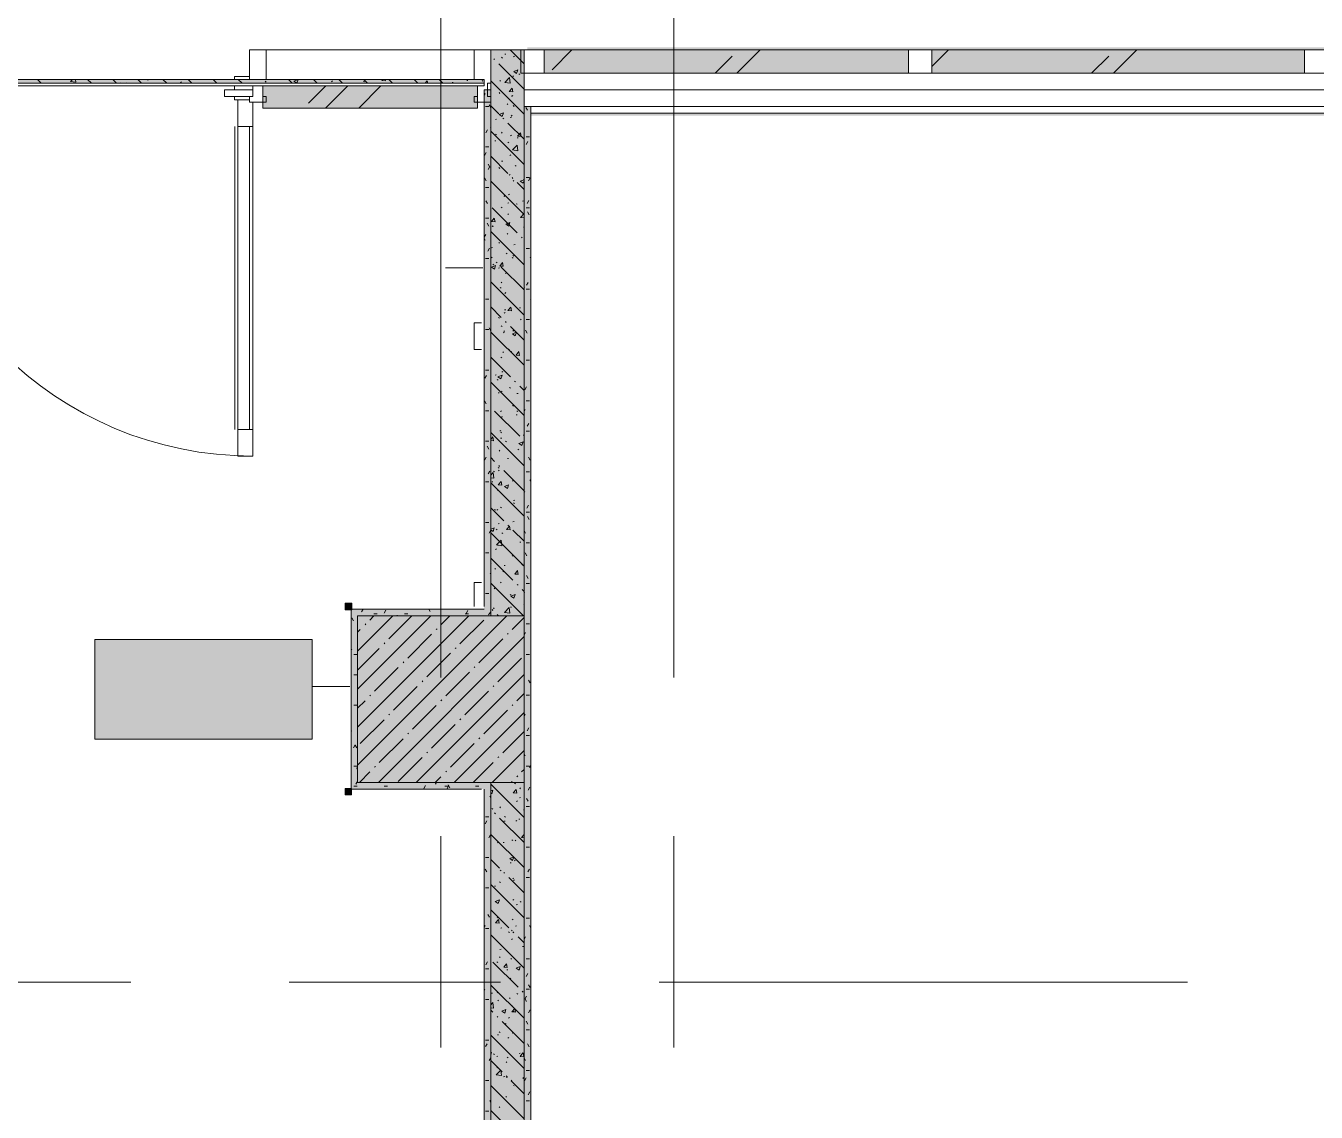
# Model space of a CAD drawing. Header units: millimetres. Extents: x -3817 to 677485, y -22715 to 103890.
# Drawn here: x 59456 to 63333, y 23671 to 26934 of the extents above; entities that cross this region are included whole.
import ezdxf

# ---------------------------------------------------------------- set-up
doc = ezdxf.new("R2010")
doc.units = ezdxf.units.MM
doc.layers.add('PDF _Геометрия', color=7, linetype='Continuous', true_color=0x1d1d1d)
doc.layers.add('PDF _Сплошная заливка', color=7, linetype='Continuous', true_color=0xffffff)

msp = doc.modelspace()

# ---------------------------------------------------------------- hatches: boundary and pattern name
at = {"layer": 'PDF _Сплошная заливка', "true_color": 0x74ba7c, "transparency": 33554559}
for points in [[(66721.3, 26861.3), (66893.3, 26861.3), (66893.3, 26869.3), (60963.3, 26869.3), (60963.3, 26861.3), (65748.3, 26861.3)], [(66883.3, 26663.3), (66883.3, 26671.3), (60973.3, 26671.3), (60973.3, 26663.3), (66721.3, 26663.3)]]:
    msp.add_hatch(color=103, dxfattribs=at).paths.add_polyline_path(points)
at = {"layer": 'PDF _Сплошная заливка', "transparency": 33554559}
h = msp.add_hatch(color=256, dxfattribs=at)
h.paths.add_polyline_path([(60853.3, 20511.3), (60953.3, 20511.3), (60953.3, 24661.3), (60853.3, 24661.3), (60853.3, 20611.3)], flags=0)
h.paths.add_polyline_path([(60853.3, 25161.3), (60953.3, 25161.3), (60953.3, 26861.3), (60853.3, 26861.3), (60853.3, 25883.8)], flags=0)
for points in [[(62108.3, 26791.4), (62108.3, 26861.3), (61013.3, 26861.3), (61013.3, 26791.4), (61526.1, 26791.4)], [(63298.3, 26791.4), (63298.3, 26861.3), (62178.3, 26861.3), (62178.3, 26791.4), (62268.2, 26791.4)], [(60833.3, 26761.3), (60833.3, 26772.6), (58393.3, 26772.6), (58393.3, 26761.3), (60783.9, 26761.3)], [(60803.3, 26686.3), (60813.3, 26686.3), (60813.3, 26753.3), (60168.3, 26753.3), (60168.3, 26686.3), (60783.9, 26686.3)], [(60833.3, 25181.3), (60853.3, 25181.3), (60853.3, 26741.3), (60833.3, 26741.3), (60833.3, 25189.3)], [(60433.3, 24661.3), (60453.3, 24661.3), (60453.3, 25181.3), (60433.3, 25181.3), (60433.3, 24753.5)], [(60853.3, 25161.3), (60853.3, 25181.3), (60453.3, 25181.3), (60453.3, 25161.3), (60783.9, 25161.3)], [(60453.3, 24661.3), (60953.3, 24661.3), (60953.3, 25161.3), (60453.3, 25161.3), (60453.3, 24753.5)], [(60453.3, 24641.3), (60833.3, 24641.3), (60833.3, 24661.3), (60433.3, 24661.3), (60433.3, 24641.3)], [(60833.3, 20631.3), (60853.3, 20631.3), (60853.3, 24661.3), (60833.3, 24661.3), (60833.3, 20639.3)]]:
    msp.add_hatch(color=256, dxfattribs=at).paths.add_polyline_path(points)

# ---------------------------------------------------------------- linework, layer by layer
at = {"layer": 'PDF _Геометрия', "color": 253, "lineweight": 9, "true_color": 0xaaaaaa}
for points in [[(60703.3, 24976), (60703.3, 26809.4), (60703.3, 29309.4)], [(61403.3, 24976), (61403.3, 26809.4), (61403.3, 29309.4)], [(60128.3, 26781.3), (60083.3, 26781.3), (60083.3, 26772.6)], [(60083.3, 26753.3), (60083.3, 26741.3)], [(60083.3, 26721.3), (60083.3, 26711.3), (60128.3, 26711.3)], [(60084.3, 25721.3), (60084.3, 26631.3)], [(60138.3, 26631.3), (60093.3, 26631.3)], [(60128.3, 25721.3), (60128.3, 26631.3)], [(60138.3, 25721.3), (60093.3, 25721.3)], [(60703.3, 23864.8), (60703.3, 24499.8)], [(61403.3, 23864.8), (61403.3, 24499.8)], [(58183.8, 24061.3), (59771.3, 24061.3)], [(60247.6, 24061.3), (60882.6, 24061.3)], [(61358.8, 24061.3), (62946.3, 24061.3)]]:
    msp.add_lwpolyline(points, dxfattribs=at)
at = {"layer": 'PDF _Геометрия', "color": 9, "lineweight": 9, "true_color": 0xc0c0c0}
for points in [[(60973.3, 26663.3), (60973.3, 26691.3), (60953.3, 26691.3), (60953.3, 20511.3), (59733.3, 20511.3), (60853.3, 20511.3), (60953.3, 20511.3), (60953.3, 26861.3), (60853.3, 26861.3), (60853.3, 25161.3)], [(60953.3, 26861.3), (66903.3, 26861.3)], [(60953.3, 26791.4), (60953.3, 26741.3), (66903.3, 26741.3), (66903.3, 26791.4)], [(58393.3, 26761.3), (60833.3, 26761.3)], [(60138.3, 26741.3), (60053.3, 26741.3), (60138.3, 26741.3)], [(60138.3, 26721.3), (60053.3, 26721.3), (60128.3, 26721.3)], [(60853.3, 24661.3), (60853.3, 20611.3), (60853.3, 20631.3), (60853.3, 24661.3), (60833.3, 24661.3), (60453.3, 24661.3), (60453.3, 25161.3), (60853.3, 25161.3), (60853.3, 25181.3), (60853.3, 26741.3), (60833.3, 26741.3), (60833.3, 26721.3)], [(66883.3, 26691.3), (60973.3, 26691.3), (66883.3, 26691.3)], [(66883.3, 26691.3), (66883.3, 26671.3), (60973.3, 26671.3), (60973.3, 26691.3)], [(60453.3, 25181.3), (60433.3, 25181.3), (60433.3, 24661.3), (60433.3, 24641.3)]]:
    msp.add_lwpolyline(points, dxfattribs=at)
at = {"layer": 'PDF _Геометрия', "color": 7, "lineweight": 20}
for points in [[(60128.3, 26772.6), (60128.3, 26861.3), (60178.3, 26861.3), (60178.3, 26772.6)], [(60138.3, 26753.3), (60138.3, 26721.3), (60128.3, 26721.3), (60128.3, 26704.3), (60178.3, 26704.3), (60178.3, 26721.3), (60168.3, 26721.3), (60168.3, 26753.3), (60168.3, 26686.3), (60813.3, 26686.3), (60813.3, 26753.3), (60813.3, 26721.3), (60803.3, 26721.3), (60803.3, 26704.3), (60853.3, 26704.3), (60853.3, 26721.3), (60843.3, 26721.3), (60843.3, 26761.3), (60853.3, 26761.3), (60853.3, 26861.3), (60803.3, 26861.3), (60803.3, 26772.6)]]:
    msp.add_lwpolyline(points, dxfattribs=at)
at = {"layer": 'PDF _Геометрия', "color": 7, "lineweight": 9}
for points in [[(60178.3, 26861.3), (60803.3, 26861.3)], [(62108.3, 26861.3), (61013.3, 26861.3), (62108.3, 26861.3)], [(61037.3, 26801.5), (61097.1, 26861.3)], [(61527.1, 26791.4), (61578.7, 26842.9)], [(61592.8, 26791.4), (61662.8, 26861.3)], [(62178.3, 26811.1), (62228.5, 26861.3)], [(63298.3, 26861.3), (62178.3, 26861.3), (63298.3, 26861.3)], [(62658.5, 26791.4), (62710.1, 26842.9)], [(62724.2, 26791.4), (62794.2, 26861.3)], [(60138.3, 26753.3), (60168.3, 26753.3), (60813.3, 26753.3), (60833.3, 26753.3), (60833.3, 26772.6), (60803.3, 26772.6), (60833.3, 26772.6), (60833.3, 26753.3), (60813.3, 26753.3), (60168.3, 26753.3), (60138.3, 26753.3), (59068.3, 26753.3), (59038.3, 26753.3), (58413.3, 26753.3)], [(60305.9, 26701.5), (60357.8, 26753.3)], [(60356.4, 26686.3), (60423.4, 26753.3)], [(60456.4, 26686.3), (60523.4, 26753.3)], [(60833.3, 26721.3), (60833.3, 25189.3)], [(60973.3, 20511.3), (60973.3, 26663.3)], [(60829.3, 26206.3), (60716.8, 26206.3)], [(60833.3, 25181.3), (60453.3, 25181.3)], [(60429.3, 24948.8), (60316.8, 24948.8)], [(60433.3, 24641.3), (60825.3, 24641.3)], [(60833.3, 24641.3), (60833.3, 20639.3)]]:
    msp.add_lwpolyline(points, dxfattribs=at)
at = {"layer": 'PDF _Геометрия', "color": 252, "lineweight": 9, "true_color": 0x878787}
for points in [[(60864.7, 26832.3), (60862.1, 26834.8)], [(60885.7, 26839), (60888.1, 26836.8)], [(60895.5, 26848), (60898.8, 26848.5)], [(60953.3, 26819.1), (60911, 26861.3)], [(60921.5, 26840.3), (60924.2, 26842.3)], [(60952.7, 26744.3), (60877.2, 26819.7)], [(60930.9, 26790.2), (60922.1, 26796.2), (60934.6, 26800.9)], [(60931, 26790.2), (60934.6, 26800.9)], [(59502.3, 26761.3), (59491.1, 26772.6)], [(59558.6, 26772.5), (59558.7, 26772.6)], [(59567.2, 26771.9), (59566.5, 26772.6)], [(59606.5, 26764.4), (59590.7, 26766.8), (59596.2, 26772.6)], [(59606.5, 26764.4), (59605.6, 26772.6)], [(59653.2, 26761.3), (59641.9, 26772.6)], [(59728.6, 26761.3), (59717.4, 26772.6)], [(59738.3, 26762.3), (59739.3, 26761.3)], [(59754.2, 26761.7), (59757.5, 26762.2)], [(59804, 26761.3), (59792.8, 26772.6)], [(59821.5, 26770.6), (59824.9, 26771)], [(59879.5, 26761.3), (59868.3, 26772.6)], [(59921.2, 26763.1), (59923.8, 26765.1)], [(59954.9, 26761.3), (59943.7, 26772.6)], [(60030.4, 26761.3), (60019.2, 26772.6)], [(60105.8, 26761.3), (60094.5, 26772.6)], [(60178.2, 26764.4), (60175.7, 26766.9)], [(60256.6, 26761.3), (60245.4, 26772.6)], [(60270.5, 26761.3), (60261.7, 26767.3), (60274.1, 26772.1)], [(60270.5, 26761.3), (60274.1, 26772)], [(60332.1, 26761.3), (60320.9, 26772.6)], [(60374.6, 26765.8), (60377.3, 26767.9)], [(60407.5, 26761.3), (60396.3, 26772.6)], [(60470.9, 26767.8), (60473.4, 26765.6)], [(60483, 26761.3), (60471.8, 26772.6)], [(60536.9, 26768.5), (60526.3, 26769.4), (60528.9, 26772.6)], [(60536.9, 26768.4), (60536.1, 26772.6)], [(60558.4, 26761.3), (60547.1, 26772.6)], [(60633.9, 26761.3), (60623.3, 26771.9)], [(60656.4, 26761.3), (60662.4, 26768.5)], [(60663.7, 26761.3), (60662.4, 26768.4)], [(60709.2, 26761.3), (60698, 26772.6)], [(60736.8, 26763.2), (60740.2, 26763.6)], [(60774.1, 26771.9), (60773.5, 26772.6)], [(60781.3, 26769), (60784.7, 26769.5)], [(60786.8, 26772.6), (60787.9, 26771.9)], [(60827, 26767.8), (60829.7, 26769.8)], [(60953.3, 26668.2), (60853.3, 26768.2)], [(60880, 26769.7), (60882.9, 26767.8)], [(60911.2, 26761), (60895.4, 26763.5), (60909.2, 26777.9)], [(60911.2, 26761), (60909.3, 26777.9)], [(60919.3, 26781.1), (60922, 26783.1)], [(60937.5, 26789.5), (60940.3, 26787.7)], [(60878.3, 26733), (60880.8, 26730.7)], [(60919.5, 26735), (60908.8, 26735.9), (60917.4, 26746.2)], [(60914.2, 26722.5), (60917.5, 26723)], [(60917.2, 26721.9), (60919.8, 26724)], [(60919.5, 26735), (60917.4, 26746.1)], [(60877.2, 26668.8), (60853.3, 26692.8)], [(60902.1, 26699.1), (60904.9, 26697.3)], [(60920.9, 26693.9), (60923.4, 26691.6)], [(60867.4, 26652.4), (60870.7, 26652.9)], [(60887.7, 26661.3), (60878.8, 26667.2), (60891.3, 26672)], [(60887.7, 26661.2), (60891.3, 26672)], [(60892.3, 26653.8), (60889.8, 26656.3)], [(60953.3, 26592.8), (60904.9, 26641.2)], [(60911.9, 26658.3), (60915.3, 26658.7)], [(60915, 26662.7), (60917.7, 26664.8)], [(60953.3, 26517.3), (60853.3, 26617.3)], [(60867.5, 26608.3), (60870.3, 26606.5)], [(60885.1, 26613.9), (60887.6, 26611.6)], [(60912.9, 26603.5), (60915.5, 26605.6)], [(60932.5, 26597), (60935.8, 26597.5)], [(60944.1, 26601.3), (60933.5, 26602.2), (60942.1, 26612.4)], [(60944.2, 26601.2), (60942.1, 26612.4)], [(60865.2, 26588.2), (60868.5, 26588.6)], [(60904.9, 26584.4), (60907.8, 26582.6)], [(60934.8, 26558.4), (60919, 26560.8), (60932.8, 26575.3)], [(60934.8, 26558.3), (60932.8, 26575.2)], [(60904.9, 26490.3), (60853.3, 26541.9)], [(60885.7, 26526.9), (60889, 26527.3)], [(60910.7, 26544.3), (60913.4, 26546.4)], [(60877.8, 26507.8), (60880.3, 26505.5)], [(60908.5, 26485.2), (60911.2, 26487.2)], [(60927, 26513.9), (60929.8, 26512.1)], [(60953.3, 26366.5), (60853.3, 26466.5)], [(60920, 26475.2), (60917.5, 26477.7)], [(60920.4, 26468.8), (60922.9, 26466.5)], [(60953.3, 26441.9), (60932.6, 26462.7)], [(60950.6, 26460.8), (60941.7, 26466.7), (60953.3, 26471.2)], [(60950.6, 26460.7), (60953.3, 26468.7)], [(60951.2, 26471.6), (60953.3, 26471.8)], [(60892.4, 26423), (60895.2, 26421.2)], [(60906.4, 26426), (60909, 26428)], [(60949, 26407.3), (60952.3, 26407.7)], [(60932.6, 26311.8), (60857.1, 26387.2)], [(60884.6, 26388.7), (60887.1, 26386.5)], [(60904.2, 26366.8), (60906.9, 26368.8)], [(60904.5, 26401.4), (60907.8, 26401.9)], [(60929.9, 26399.2), (60932.7, 26397.4)], [(60953.3, 26356.5), (60942.5, 26358.2), (60953.3, 26369.4)], [(60866, 26345), (60855.3, 26345.9), (60863.9, 26356.1)], [(60857, 26332.7), (60859.8, 26330.9)], [(60857.7, 26331.3), (60861, 26331.7)], [(60866, 26344.9), (60863.9, 26356)], [(60907.3, 26331.8), (60898.4, 26337.8), (60910.9, 26342.6)], [(60902.2, 26337.2), (60905.5, 26337.6)], [(60907.3, 26331.8), (60910.9, 26342.5)], [(60951.9, 26328.7), (60953.3, 26327.8)], [(60953.3, 26215.6), (60853.3, 26315.6)], [(60902, 26307.6), (60904.7, 26309.6)], [(60947.6, 26296.7), (60945.1, 26299.2)], [(60855.4, 26267), (60858.8, 26267.5)], [(60877.3, 26282.7), (60879.8, 26280.4)], [(60899.9, 26248.4), (60902.5, 26250.4)], [(60922.8, 26275.9), (60926.1, 26276.3)], [(60857.1, 26236.3), (60853.3, 26240.2)], [(60864, 26202.9), (60855.2, 26208.9), (60867.6, 26213.6)], [(60859.9, 26217.9), (60862.7, 26216.1)], [(60864, 26202.8), (60867.7, 26213.6)], [(60872.2, 26221.3), (60869.7, 26223.8)], [(60890.6, 26211.2), (60880, 26212.1), (60888.6, 26222.4)], [(60890.6, 26211.2), (60888.6, 26222.3)], [(60917.3, 26237.8), (60920.1, 26236)], [(60919.9, 26243.6), (60922.4, 26241.4)], [(60876, 26205.8), (60879.3, 26206.2)], [(60953.3, 26140.2), (60884.8, 26208.7)], [(60897.7, 26189.2), (60900.4, 26191.3)], [(60953.3, 26064.7), (60853.3, 26164.7)], [(60881.9, 26147.4), (60884.7, 26145.6)], [(60884.1, 26163.6), (60886.6, 26161.3)], [(60895.6, 26130), (60898.2, 26132.1)], [(60941.5, 26150.4), (60944.8, 26150.9)], [(60884.8, 26057.8), (60853.3, 26089.3)], [(60876.8, 26057.5), (60879.2, 26055.2)], [(60893.4, 26070.8), (60896.1, 26072.9)], [(60894.7, 26080.3), (60898.1, 26080.7)], [(60915.3, 26077.5), (60904.7, 26078.4), (60913.2, 26088.6)], [(60915.3, 26077.4), (60913.3, 26088.6)], [(60939.2, 26086.2), (60942.6, 26086.6)], [(60884.8, 26032.7), (60887.6, 26030.9)], [(60892.5, 26016), (60895.8, 26016.5)], [(60899.9, 26042.7), (60897.3, 26045.2)], [(60953.3, 25989.3), (60912.4, 26030.2)], [(60919.4, 26018.5), (60921.8, 26016.2)], [(60942.2, 26052.6), (60945, 26050.8)], [(60953.3, 25913.9), (60853.3, 26013.9)], [(60891.2, 26011.7), (60893.9, 26013.7)], [(60926.9, 26002.4), (60918.1, 26008.3), (60930.5, 26013.1)], [(60926.9, 26002.3), (60930.5, 26013.1)], [(60912.4, 25879.3), (60853.3, 25938.5)], [(60883.6, 25938.5), (60886, 25936.2)], [(60889.1, 25952.5), (60891.7, 25954.5)], [(60906.8, 25962.2), (60909.7, 25960.4)], [(60913, 25954.8), (60916.4, 25955.2)], [(60940, 25943.7), (60929.3, 25944.7), (60937.9, 25954.9)], [(60940, 25943.7), (60937.9, 25954.8)], [(60953.3, 25763), (60853.3, 25863)], [(60866.3, 25884.6), (60869.6, 25885.1)], [(60872.2, 25871.3), (60875, 25869.5)], [(60883.6, 25873.4), (60874.8, 25879.4), (60887.2, 25884.2)], [(60883.7, 25873.4), (60887.3, 25884.1)], [(60886.9, 25893.3), (60889.6, 25895.3)], [(60927.5, 25864.2), (60925, 25866.7)], [(60876.2, 25832.4), (60878.7, 25830.1)], [(60884.7, 25834.1), (60887.4, 25836.1)], [(60909.7, 25847.4), (60912.5, 25845.6)], [(60931.8, 25829.3), (60935.1, 25829.7)], [(60953.3, 25838.5), (60940.1, 25851.6)], [(60918.8, 25793.3), (60921.3, 25791.1)], [(60940.1, 25700.8), (60864.7, 25776.2)], [(60882.6, 25774.9), (60885.2, 25776.9)], [(60885, 25759.2), (60888.3, 25759.6)], [(60929.5, 25765), (60932.8, 25765.5)], [(60931.7, 25776.9), (60934.6, 25775.1)], [(60953.3, 25612.1), (60853.3, 25712.1)], [(60880.4, 25715.7), (60883.1, 25717.7)], [(60883.1, 25713.3), (60885.5, 25711)], [(60853.3, 25690.9), (60859.7, 25698.6)], [(60853.3, 25688.2), (60861.8, 25687.4)], [(60861.8, 25687.4), (60859.7, 25698.5)], [(60882.7, 25694.9), (60886.1, 25695.3)], [(60897.1, 25686.1), (60900, 25684.3)], [(60946.5, 25672.9), (60937.7, 25678.9), (60950.1, 25683.7)], [(60946.5, 25672.9), (60950.1, 25683.6)], [(60950.1, 25703.8), (60953.3, 25704.2)], [(60953.3, 25687.6), (60952.7, 25688.2)], [(60864.7, 25625.3), (60853.3, 25636.7)], [(60878.3, 25656.5), (60880.9, 25658.6)], [(60903.3, 25633.7), (60906.6, 25634.1)], [(60934.6, 25662.2), (60937.4, 25660.4)], [(60853.3, 25583.6), (60860.9, 25591.6)], [(60862.9, 25574.6), (60860.9, 25591.5)], [(60861.8, 25595.7), (60864.6, 25593.9)], [(60875.7, 25607.2), (60878.2, 25605)], [(60876.1, 25597.3), (60878.8, 25599.4)], [(60879.7, 25610.2), (60877.2, 25612.8)], [(60953.3, 25536.7), (60892.3, 25597.7)], [(60853.3, 25576.2), (60862.9, 25574.7)], [(60953.3, 25461.2), (60853.3, 25561.3)], [(60856.5, 25563.5), (60859.9, 25564)], [(60886.4, 25553.7), (60875.8, 25554.6), (60884.4, 25564.8)], [(60886.5, 25553.6), (60884.4, 25564.8)], [(60903.2, 25544), (60894.4, 25550), (60906.9, 25554.7)], [(60903.3, 25543.9), (60906.9, 25554.7)], [(60918.3, 25568.2), (60920.8, 25565.9)], [(60873.9, 25538.1), (60876.6, 25540.2)], [(60892.3, 25446.8), (60853.3, 25485.9)], [(60864.6, 25481), (60867.4, 25479.2)], [(60871.8, 25479), (60874.4, 25481)], [(60882.5, 25488.2), (60885, 25485.9)], [(60922, 25508.2), (60925.4, 25508.6)], [(60922, 25500.8), (60924.9, 25499)], [(60875.3, 25438.1), (60878.6, 25438.5)], [(60907.4, 25431.7), (60904.9, 25434.2)], [(60919.8, 25443.9), (60923.1, 25444.4)], [(60853.3, 25421.8), (60863.6, 25425.8)], [(60853.3, 25419.6), (60860, 25415.1)], [(60953.3, 25310.4), (60853.3, 25410.4)], [(60860, 25415), (60863.6, 25425.8)], [(60869.6, 25419.8), (60872.3, 25421.8)], [(60886.7, 25410.5), (60889.5, 25408.7)], [(60911.1, 25419.9), (60900.5, 25420.9), (60909.1, 25431.1)], [(60911.1, 25419.9), (60909.1, 25431)], [(60953.3, 25385.9), (60920, 25419.1)], [(60867.5, 25360.6), (60870.1, 25362.6)], [(60886.5, 25372), (60870.6, 25374.5), (60884.5, 25388.9)], [(60873, 25373.8), (60876.3, 25374.2)], [(60875.2, 25382.1), (60877.7, 25379.8)], [(60886.5, 25372), (60884.5, 25388.9)], [(60940.3, 25382.7), (60943.7, 25383.1)], [(60920, 25268.3), (60853.3, 25335)], [(60853.3, 25318.8), (60854.9, 25317.8)], [(60917.8, 25343), (60920.3, 25340.8)], [(60865.3, 25301.4), (60867.9, 25303.4)], [(60889.5, 25295.7), (60892.4, 25293.9)], [(60893.6, 25312.5), (60896.9, 25313)], [(60935.8, 25286.2), (60925.2, 25287.1), (60933.7, 25297.3)], [(60935.8, 25286.1), (60933.7, 25297.3)], [(60947, 25315.6), (60949.8, 25313.8)], [(60951.4, 25161.3), (60853.3, 25259.5)], [(60863.1, 25242.2), (60865.8, 25244.2)], [(60882, 25263), (60884.5, 25260.7)], [(60935.1, 25253.2), (60932.6, 25255.7)], [(60953.3, 25235), (60947.6, 25240.6)], [(60911.6, 25225.2), (60914.4, 25223.4)], [(60922.9, 25214.5), (60914, 25220.5), (60926.5, 25225.3)], [(60922.9, 25214.5), (60926.5, 25225.2)], [(60859.6, 25177.8), (60857.1, 25180.3)], [(60861, 25183), (60863.6, 25185.1)], [(60876, 25161.3), (60872.2, 25165.2)], [(60910, 25169.4), (60894.2, 25171.9), (60908.1, 25186.3)], [(60910, 25169.4), (60908.1, 25186.3)], [(60912.3, 25187.1), (60915.6, 25187.5)], [(60952.3, 25195.5), (60953.3, 25196.3)], [(60927.5, 24657.3), (60923.4, 24661.3)], [(60953.3, 24556), (60853.3, 24656)], [(60853.3, 24635.6), (60859.5, 24638)], [(60853.3, 24629), (60855.9, 24627.2)], [(60856, 24627.2), (60859.6, 24637.9)], [(60931.6, 24628.6), (60921, 24629.6), (60929.5, 24639.8)], [(60931.6, 24628.6), (60929.6, 24639.7)], [(60942.6, 24642.2), (60940.1, 24644.7)], [(60856.8, 24582.7), (60859.6, 24580.9)], [(60880.4, 24587.6), (60882.9, 24585.3)], [(60930.6, 24603.6), (60933.3, 24605.7)], [(60939.6, 24614.9), (60943, 24615.4)], [(60867.2, 24566.7), (60864.7, 24569.3)], [(60953.3, 24480.7), (60879.7, 24554.2)], [(60892.9, 24544.8), (60896.2, 24545.2)], [(60894.3, 24558.8), (60897.1, 24557)], [(60928.5, 24544.5), (60931.1, 24546.5)], [(60937.4, 24550.7), (60940.7, 24551.1)], [(60951.7, 24578.6), (60953.3, 24577.7)], [(60953.3, 24561.6), (60953.2, 24561.6), (60953.3, 24561.6)], [(60953.3, 24405.2), (60853.3, 24505.2)], [(60953.3, 24495.2), (60945.6, 24495.8), (60953.3, 24504.9)], [(60873.1, 24481.5), (60875.6, 24479.2)], [(60890.6, 24480.5), (60893.9, 24481)], [(60916.3, 24488.3), (60919.2, 24486.5)], [(60926.3, 24485.3), (60929, 24487.3)], [(60879.7, 24403.3), (60853.3, 24429.8)], [(60918.8, 24426.7), (60910, 24432.7), (60922.4, 24437.5)], [(60915.7, 24442.4), (60918.2, 24440.2)], [(60918.8, 24426.7), (60922.4, 24437.4)], [(60924.1, 24426.1), (60926.8, 24428.1)], [(60881.7, 24397.4), (60884.5, 24395.6)], [(60894.8, 24388.2), (60892.3, 24390.7)], [(60911.2, 24419.3), (60914.5, 24419.7)], [(60853.4, 24372.3), (60853.3, 24373.2)], [(60853.3, 24372.3), (60853.4, 24372.3)], [(60953.3, 24254.3), (60853.3, 24354.3)], [(60864.4, 24349.2), (60867.7, 24349.6)], [(60879.9, 24362.4), (60882.4, 24360.2)], [(60953.3, 24329.8), (60907.4, 24375.6)], [(60919.2, 24373.5), (60922, 24371.7)], [(60922, 24366.9), (60924.6, 24368.9)], [(60919.8, 24307.7), (60922.5, 24309.7)], [(60907.4, 24224.8), (60853.3, 24278.9)], [(60875.5, 24297.8), (60866.7, 24303.8), (60879.1, 24308.5)], [(60875.6, 24297.7), (60879.2, 24308.5)], [(60929.9, 24293.8), (60933.2, 24294.3)], [(60941.3, 24303), (60944.1, 24301.2)], [(60878.1, 24238.6), (60867.5, 24239.5), (60876, 24249.7)], [(60872.6, 24256.3), (60875, 24254.1)], [(60878.1, 24238.5), (60876, 24249.7)], [(60917.7, 24248.5), (60920.3, 24250.6)], [(60953.3, 24103.4), (60853.3, 24203.4)], [(60883.1, 24223.7), (60886.5, 24224.1)], [(60906.6, 24212.2), (60909.5, 24210.4)], [(60915.2, 24217.3), (60917.6, 24215)], [(60922.5, 24209.7), (60920, 24212.2)], [(60927.6, 24229.5), (60931, 24230)], [(60953.3, 24178.9), (60935.1, 24197.1)], [(60880.9, 24159.4), (60884.2, 24159.9)], [(60915.5, 24189.3), (60918.2, 24191.4)], [(60944.1, 24188.3), (60946.9, 24186.5)], [(60948.2, 24168.3), (60951.5, 24168.7)], [(60935.1, 24046.2), (60859.6, 24121.7)], [(60871.3, 24121.8), (60874.1, 24120)], [(60879.4, 24137.3), (60881.9, 24135)], [(60902.8, 24104.8), (60892.1, 24105.8), (60900.7, 24116)], [(60902.8, 24104.8), (60900.7, 24115.9)], [(60913.3, 24130.1), (60916, 24132.2)], [(60901.4, 24098.2), (60904.8, 24098.6)], [(60938.4, 24097.3), (60929.6, 24103.2), (60942, 24108)], [(60938.4, 24097.2), (60942, 24108)], [(60953.3, 23952.6), (60853.3, 24052.6)], [(60911.2, 24070.9), (60913.8, 24073)], [(60853.3, 23993.2), (60859.7, 24000)], [(60854.7, 24028), (60858, 24028.5)], [(60861.7, 23983), (60859.8, 23999.9)], [(60872, 24031.2), (60874.5, 24028.9)], [(60874.1, 24007.1), (60876.9, 24005.3)], [(60909, 24011.8), (60911.7, 24013.8)], [(60931.5, 24026.9), (60934.4, 24025.1)], [(60950.2, 24031.2), (60947.6, 24033.7)], [(60853.3, 23984.4), (60861.7, 23983.1)], [(60859.6, 23970.8), (60853.3, 23977.2)], [(60895.2, 23968.3), (60886.3, 23974.3), (60898.8, 23979.1)], [(60895.2, 23968.3), (60898.8, 23979)], [(60914.6, 23992.2), (60917.1, 23989.9)], [(60927.4, 23971.1), (60916.8, 23972), (60925.4, 23982.3)], [(60920.2, 23972.7), (60923.5, 23973.1)], [(60927.4, 23971.1), (60925.4, 23982.2)], [(60874.7, 23955.7), (60872.2, 23958.2)], [(60953.3, 23877.2), (60887.3, 23943.2)], [(60896.2, 23936.6), (60899, 23934.7)], [(60906.9, 23952.6), (60909.5, 23954.6)], [(60953.3, 23801.7), (60853.3, 23901.7)], [(60873.4, 23902.6), (60876.7, 23903)], [(60878.9, 23912.1), (60881.3, 23909.9)], [(60904.7, 23893.4), (60907.3, 23895.4)], [(60917.9, 23908.4), (60921.2, 23908.9)], [(60853.3, 23849.3), (60855.5, 23850.1)], [(60853.3, 23843.4), (60855.5, 23850.1)], [(60861.5, 23845.7), (60864.4, 23843.9)], [(60938.5, 23847.2), (60941.8, 23847.6)], [(60952.1, 23837.4), (60941.5, 23838.3), (60950, 23848.5)], [(60952.1, 23837.3), (60950.1, 23848.5)], [(60887.3, 23792.3), (60853.3, 23826.3)], [(60871.1, 23838.3), (60874.5, 23838.7)], [(60871.5, 23806), (60874, 23803.8)], [(60899, 23821.8), (60901.9, 23820)], [(60902.5, 23834.2), (60905.2, 23836.2)], [(60885.3, 23780.5), (60869.5, 23782.9), (60883.3, 23797.3)], [(60885.3, 23780.4), (60883.3, 23797.3)], [(60891.7, 23777), (60895, 23777.5)], [(60902.4, 23777.2), (60899.9, 23779.7)], [(60900.4, 23775), (60903, 23777)], [(60914.1, 23767), (60916.6, 23764.7)], [(60953.3, 23771), (60949.2, 23773.8), (60953.3, 23775.4)], [(60953.3, 23650.8), (60853.3, 23750.8)], [(60953.3, 23726.3), (60915, 23764.6)], [(60921.1, 23751.3), (60923.9, 23749.5)], [(60898.2, 23715.8), (60900.9, 23717.9)], [(60915, 23613.8), (60853.3, 23675.4)], [(60878.3, 23687), (60880.8, 23684.7)]]:
    msp.add_lwpolyline(points, dxfattribs=at)
at = {"layer": 'PDF _Геометрия', "color": 7, "lineweight": 20}
for points in [[(61013.3, 26861.3), (60943.3, 26861.3), (60943.3, 26791.4), (61013.3, 26791.4)], [(62108.3, 26861.3), (61013.3, 26861.3), (61013.3, 26791.4), (62108.3, 26791.4)], [(62178.3, 26861.3), (62108.3, 26861.3), (62108.3, 26791.4), (62178.3, 26791.4)], [(63298.3, 26861.3), (62178.3, 26861.3), (62178.3, 26791.4), (63298.3, 26791.4)], [(63368.3, 26861.3), (63298.3, 26861.3), (63298.3, 26791.4), (63368.3, 26791.4)], [(60435.3, 25179.8), (60435.3, 25199.3), (60415.3, 25199.3), (60415.3, 25179.8)], [(60434.8, 24643.3), (60415.3, 24643.3), (60415.3, 24623.4), (60434.8, 24623.4)]]:
    msp.add_lwpolyline(points, close=True, dxfattribs=at)
at = {"layer": 'PDF _Геометрия', "color": 7, "lineweight": 9}
for points in [[(62108.3, 26791.4), (61013.3, 26791.4)], [(63298.3, 26791.4), (62178.3, 26791.4)], [(60128.3, 26772.6), (59078.3, 26772.6), (59028.3, 26772.6), (59078.3, 26772.6), (60128.3, 26772.6), (60178.3, 26772.6), (60803.3, 26772.6), (60178.3, 26772.6)], [(60128.3, 26753.3), (59078.3, 26753.3)], [(60803.3, 26753.3), (60178.3, 26753.3)], [(60953.3, 25161.3), (60453.3, 25161.3), (60453.3, 24661.3), (60953.3, 24661.3)], [(60316.8, 25090.7), (59663.6, 25090.7), (59663.6, 24790.7), (60316.8, 24790.7)]]:
    msp.add_lwpolyline(points, close=True, dxfattribs=at)
at = {"layer": 'PDF _Геометрия', "color": 9, "lineweight": 9, "true_color": 0xc0c0c0}
msp.add_lwpolyline([(60053.3, 26741.3), (60053.3, 26721.3)], close=True, dxfattribs=at)
at = {"layer": 'PDF _Геометрия', "color": 253, "lineweight": 9, "true_color": 0x9b9b9b}
for points in [[(60836.2, 26730.6), (60833.3, 26725.5)], [(60837.5, 26691.6), (60847.6, 26691.6)], [(60853.3, 26688.1), (60848.8, 26695.8)], [(60963.5, 26680), (60958.5, 26688.7)], [(60843.3, 26620.9), (60838.2, 26612.2)], [(60853.3, 26627.1), (60852.9, 26627.8)], [(60959.4, 26600.1), (60969.5, 26600.1)], [(60837.5, 26569.7), (60847.6, 26569.7)], [(60964.1, 26586.3), (60959.1, 26577.6)], [(60839.2, 26552.9), (60834.2, 26544.2)], [(60850.3, 26511.2), (60845.3, 26502.5)], [(60850.9, 26509.4), (60845.8, 26518.1)], [(60839.7, 26467.8), (60834.7, 26476.5)], [(60837.5, 26447.7), (60847.6, 26447.7)], [(60959.4, 26478.2), (60969.5, 26478.2)], [(60971.2, 26476.7), (60966.1, 26468)], [(60843.8, 26399.7), (60838.7, 26408.4)], [(60967.1, 26408.6), (60962.1, 26399.9)], [(60959.4, 26386.8), (60969.5, 26386.8)], [(60968.7, 26366.3), (60963.7, 26375)], [(60837.5, 26356.3), (60847.6, 26356.3)], [(60847.9, 26331.7), (60842.8, 26340.4)], [(60973.3, 26358.4), (60973.2, 26358.3)], [(60838.1, 26307.1), (60833.3, 26298.8)], [(60836.7, 26290.1), (60833.3, 26296)], [(60849.3, 26265.5), (60844.2, 26256.8)], [(60959.4, 26264.9), (60969.5, 26264.9)], [(60837.5, 26234.4), (60847.6, 26234.4)], [(60973.3, 26236.4), (60971.8, 26238.9)], [(60954.5, 26146.9), (60953.3, 26149.1)], [(60959.4, 26142.9), (60969.5, 26142.9)], [(60966, 26162.9), (60961, 26154.2)], [(60833.7, 26112.4), (60833.3, 26113.1)], [(60837.5, 26112.5), (60847.6, 26112.5)], [(60973.3, 26114.5), (60972.1, 26112.6)], [(60837.5, 26021), (60847.6, 26021)], [(60853, 26017.9), (60848, 26026.6)], [(60962.7, 26010.9), (60957.7, 26019.6)], [(60959.4, 26051.5), (60969.5, 26051.5)], [(60953.7, 25958.8), (60953.3, 25958)], [(60837.5, 25899.1), (60847.6, 25899.1)], [(60959.4, 25929.6), (60969.5, 25929.6)], [(60840, 25883.7), (60835, 25875)], [(60960.8, 25849.1), (60955.8, 25840.4)], [(60838.9, 25798.6), (60833.9, 25807.3)], [(60959.4, 25807.7), (60969.5, 25807.7)], [(60837.5, 25777.2), (60847.6, 25777.2)], [(60956.7, 25781.1), (60953.3, 25775.1)], [(60959.4, 25716.2), (60969.5, 25716.2)], [(60967.9, 25739.5), (60962.9, 25730.8)], [(60837.5, 25685.7), (60847.6, 25685.7)], [(60847.1, 25662.5), (60842, 25671.2)], [(60838.9, 25638), (60833.9, 25629.3)], [(60972, 25629.1), (60966.9, 25637.8)], [(60850.1, 25596.3), (60845, 25587.6)], [(60959.4, 25594.3), (60969.5, 25594.3)], [(60837.5, 25563.8), (60847.6, 25563.8)], [(60973.3, 25565.9), (60971, 25569.7)], [(60955.6, 25535.4), (60953.3, 25531.2)], [(60853.3, 25480), (60852.1, 25477.9)], [(60959.4, 25472.4), (60969.5, 25472.4)], [(60966.8, 25493.7), (60961.8, 25485)], [(60837.5, 25441.9), (60847.6, 25441.9)], [(60969, 25451.3), (60964, 25460.1)], [(60973.3, 25444), (60972.9, 25443.4)], [(60853, 25418.6), (60848, 25409.9)], [(60957.8, 25409.7), (60953.3, 25417.6)], [(60959.4, 25380.9), (60969.5, 25380.9)], [(60837.5, 25350.5), (60847.6, 25350.5)], [(60961.9, 25341.7), (60956.9, 25350.4)], [(60853.3, 25286), (60851.3, 25289.4)], [(60966, 25273.6), (60961, 25282.4)], [(60959.4, 25259), (60969.5, 25259)], [(60837.5, 25228.5), (60847.6, 25228.5)], [(60954.8, 25232), (60953.3, 25234.7)], [(60469.7, 25181.3), (60465.1, 25173.4)], [(60502.2, 25167.6), (60512.3, 25167.6)], [(60538.2, 25178.1), (60533.2, 25169.4)], [(60573.3, 25161.3), (60572.1, 25163.4)], [(60593.7, 25167.6), (60603.7, 25167.6)], [(60671.5, 25174), (60667.3, 25181.3)], [(60776.5, 25167.6), (60786.6, 25167.6)], [(60783.9, 25177), (60778.9, 25168.3)], [(60852, 25172.9), (60846.9, 25164.2)], [(60441.1, 25146.5), (60436, 25155.3)], [(60959.4, 25137.1), (60969.5, 25137.1)], [(60957.5, 25111.9), (60953.3, 25104.5)], [(60435.6, 25061.3), (60433.3, 25057.3)], [(60441.3, 25045.7), (60451.3, 25045.7)], [(60959.4, 25045.7), (60969.5, 25045.7)], [(60441.3, 24984.7), (60451.3, 24984.7)], [(60453.3, 24970), (60452.9, 24969.3)], [(60971.2, 24959.9), (60966.1, 24968.6)], [(60441.3, 24893.3), (60451.3, 24893.3)], [(60959.4, 24923.7), (60969.5, 24923.7)], [(60956.4, 24866.2), (60953.3, 24860.7)], [(60434.5, 24815.6), (60433.3, 24813.5)], [(60967.6, 24824.6), (60962.6, 24815.8)], [(60959.4, 24801.8), (60969.5, 24801.8)], [(60445.6, 24774), (60440.6, 24765.2)], [(60450.3, 24764.7), (60445.3, 24773.5)], [(60957, 24740.5), (60953.3, 24747.1)], [(60441.3, 24710.4), (60451.3, 24710.4)], [(60453.3, 24698.7), (60449.4, 24705.4)], [(60959.4, 24710.4), (60969.5, 24710.4)], [(60973.3, 24712.4), (60969.6, 24706.2)], [(60452.7, 24664.3), (60451, 24661.3), (60447.7, 24655.6)], [(60689, 24656.2), (60686, 24661.3)], [(60441.3, 24649.4), (60451.3, 24649.4)], [(60532.7, 24649.4), (60542.8, 24649.4)], [(60656.8, 24652), (60651.8, 24643.3)], [(60715.6, 24649.4), (60725.6, 24649.4)], [(60724.9, 24648), (60721, 24641.3)], [(60730.6, 24645), (60725.6, 24653.7)], [(60807, 24649.4), (60817.1, 24649.4)], [(60853.3, 24615.5), (60850.5, 24620.3)], [(60970.6, 24646.9), (60965.6, 24638.1)], [(60959.4, 24588.5), (60969.5, 24588.5)], [(60965.2, 24604.5), (60960.2, 24613.2)], [(60841.6, 24545.4), (60836.6, 24536.6)], [(60837.5, 24558), (60847.6, 24558)], [(60852.8, 24503.7), (60847.7, 24495)], [(60959.4, 24466.5), (60969.5, 24466.5)], [(60837.5, 24436.1), (60847.6, 24436.1)], [(60841.4, 24392.2), (60836.3, 24400.9)], [(60969.5, 24401.1), (60964.5, 24392.4)], [(60959.4, 24375.1), (60969.5, 24375.1)], [(60837.5, 24344.6), (60847.6, 24344.6)], [(60849.5, 24256.1), (60844.5, 24264.9)], [(60959.4, 24253.2), (60969.5, 24253.2)], [(60836.4, 24231.6), (60833.3, 24226.1)], [(60837.5, 24222.7), (60847.6, 24222.7)], [(60957.2, 24197), (60953.3, 24190.1)], [(60973.3, 24224.7), (60969.4, 24231.4)], [(60843.5, 24121.9), (60838.5, 24113.2)], [(60959.4, 24131.3), (60969.5, 24131.3)], [(60837.5, 24100.8), (60847.6, 24100.8)], [(60964.3, 24087.4), (60959.3, 24078.6)], [(60835.4, 24036.8), (60833.3, 24040.5)], [(60959.4, 24039.8), (60969.5, 24039.8)], [(60971.5, 24045), (60966.4, 24053.7)], [(60837.5, 24009.4), (60847.6, 24009.4)], [(60960.2, 24019.3), (60955.2, 24010.6)], [(60960.3, 24003.3), (60955.3, 24012)], [(60971.4, 23977.7), (60966.4, 23969)], [(60964.4, 23935.3), (60959.4, 23944)], [(60837.5, 23887.4), (60847.6, 23887.4)], [(60959.4, 23917.9), (60969.5, 23917.9)], [(60842.4, 23876.2), (60837.4, 23867.5)], [(60968.5, 23867.3), (60963.4, 23876)], [(60853.3, 23834), (60848.5, 23825.8)], [(60957.3, 23825.6), (60953.3, 23832.7)], [(60959.1, 23773.6), (60954.1, 23764.9)], [(60959.4, 23796), (60969.5, 23796)], [(60837.5, 23765.5), (60847.6, 23765.5)], [(60970.3, 23731.9), (60965.3, 23723.2)], [(60853.3, 23701.1), (60850.8, 23705.4)], [(60959.4, 23704.5), (60969.5, 23704.5)], [(60837.5, 23674.1), (60847.6, 23674.1)]]:
    msp.add_lwpolyline(points, dxfattribs=at)
at = {"layer": 'PDF _Геометрия', "color": 253, "lineweight": 9, "true_color": 0xaaaaaa}
msp.add_lwpolyline([(59068.9, 26704.3, 0.412647), (60138.3, 25641.3), (60138.3, 26704.3)], format="xyb", dxfattribs=at)
for points in [[(60093.3, 26711.3), (60128.3, 26711.3)], [(60138.3, 26704.3), (60138.3, 25641.3), (60093.3, 25641.3), (60093.3, 26711.3), (60093.3, 25641.3), (60138.3, 25641.3)], [(60803.3, 25961.3), (60825.3, 25961.3), (60803.3, 25961.3), (60803.3, 26041.3), (60825.3, 26041.3), (60803.3, 26041.3)], [(60803.3, 25261.3), (60803.3, 25189.3), (60803.3, 25261.3), (60825.3, 25261.3)]]:
    msp.add_lwpolyline(points, close=True, dxfattribs=at)
at = {"layer": 'PDF _Геометрия', "lineweight": 9}
for points in [[(60453.3, 25055.3), (60559.3, 25161.3)], [(60453.3, 24941.3), (60673.3, 25161.3)], [(60453.3, 24827.2), (60787.4, 25161.3)], [(60453.3, 24713.2), (60901.4, 25161.3)], [(60475.5, 25134.6), (60477.9, 25137)], [(60489.8, 25148.9), (60502.2, 25161.3)], [(60546.8, 25091.9), (60616.3, 25161.3)], [(60703.6, 25134.6), (60730.3, 25161.3)], [(60760.6, 25077.6), (60831.9, 25148.9)], [(60917.5, 25120.4), (60953.3, 25156.2)], [(60453.3, 25112.4), (60461.3, 25120.4)], [(60515.5, 24661.3), (60953.3, 25099.1)], [(60603.8, 25034.8), (60675.1, 25106.1)], [(60689.4, 25120.4), (60691.7, 25122.7)], [(60817.7, 25020.6), (60889, 25091.9)], [(60903.2, 25106.1), (60905.6, 25108.5)], [(60453.3, 24998.3), (60518.3, 25063.3)], [(60532.5, 25077.6), (60534.9, 25080)], [(60660.9, 24977.8), (60732.1, 25049.1)], [(60746.4, 25063.3), (60748.8, 25065.7)], [(60589.6, 25020.6), (60591.9, 25023)], [(60803.4, 25006.3), (60805.8, 25008.7)], [(60874.7, 24963.6), (60946, 25034.8)], [(60504, 24935), (60575.3, 25006.3)], [(60629.5, 24661.3), (60953.3, 24985.1)], [(60717.9, 24920.8), (60789.2, 24992.1)], [(60561.1, 24878), (60632.3, 24949.3)], [(60646.6, 24963.6), (60649, 24965.9)], [(60774.9, 24863.8), (60846.2, 24935)], [(60860.4, 24949.3), (60862.8, 24951.7)], [(60453.3, 24884.3), (60475.5, 24906.5)], [(60489.8, 24920.8), (60492.2, 24923.2)], [(60618.1, 24821), (60689.4, 24892.3)], [(60703.6, 24906.5), (60706, 24908.9)], [(60917.5, 24892.3), (60919.8, 24894.6)], [(60931.7, 24906.5), (60953.3, 24928.1)], [(60546.8, 24863.8), (60549.2, 24866.1)], [(60743.6, 24661.3), (60953.3, 24871)], [(60831.9, 24806.7), (60903.2, 24878)], [(60461.3, 24778.2), (60532.5, 24849.5)], [(60675.1, 24764), (60746.4, 24835.2)], [(60760.6, 24849.5), (60763, 24851.9)], [(60889, 24749.7), (60953.3, 24814)], [(60518.3, 24721.2), (60589.6, 24792.5)], [(60603.8, 24806.7), (60606.2, 24809.1)], [(60732.1, 24706.9), (60803.4, 24778.2)], [(60817.7, 24792.5), (60820, 24794.9)], [(60660.9, 24749.7), (60663.2, 24752.1)], [(60857.6, 24661.3), (60953.3, 24757)], [(60874.7, 24735.5), (60877.1, 24737.8)], [(60504, 24706.9), (60506.4, 24709.3)], [(60575.3, 24664.2), (60646.6, 24735.5)], [(60800.6, 24661.3), (60860.4, 24721.2)], [(60946, 24692.7), (60953.3, 24700)], [(60458.4, 24661.3), (60489.8, 24692.7)], [(60686.5, 24661.3), (60703.6, 24678.4)], [(60717.9, 24692.7), (60720.2, 24695.1)], [(60914.6, 24661.3), (60917.5, 24664.2)], [(60931.7, 24678.4), (60934.1, 24680.8)]]:
    msp.add_lwpolyline(points, dxfattribs=at)
at = {"layer": 'PDF _Сплошная заливка', "lineweight": 35, "transparency": 33554559}
msp.add_solid([(60973.3, 20511.3), (60973.3, 26691.3), (60953.3, 20511.3), (60953.3, 26691.3)], dxfattribs=at)
at = {"layer": 'PDF _Сплошная заливка', "color": 1, "lineweight": 35, "transparency": 33554559}
for points in [[(60435.3, 25179.8), (60435.3, 25199.3), (60415.3, 25179.8), (60415.3, 25199.3)], [(60434.8, 24623.4), (60434.8, 24643.3), (60415.3, 24623.4), (60415.3, 24643.3)]]:
    msp.add_solid(points, dxfattribs=at)
at = {"layer": 'PDF _Сплошная заливка', "lineweight": 9, "transparency": 33554559}
msp.add_solid([(60316.8, 25090.7), (59663.6, 25090.7), (60316.8, 24790.7), (59663.6, 24790.7)], dxfattribs=at)

doc.saveas('drawing.dxf')
